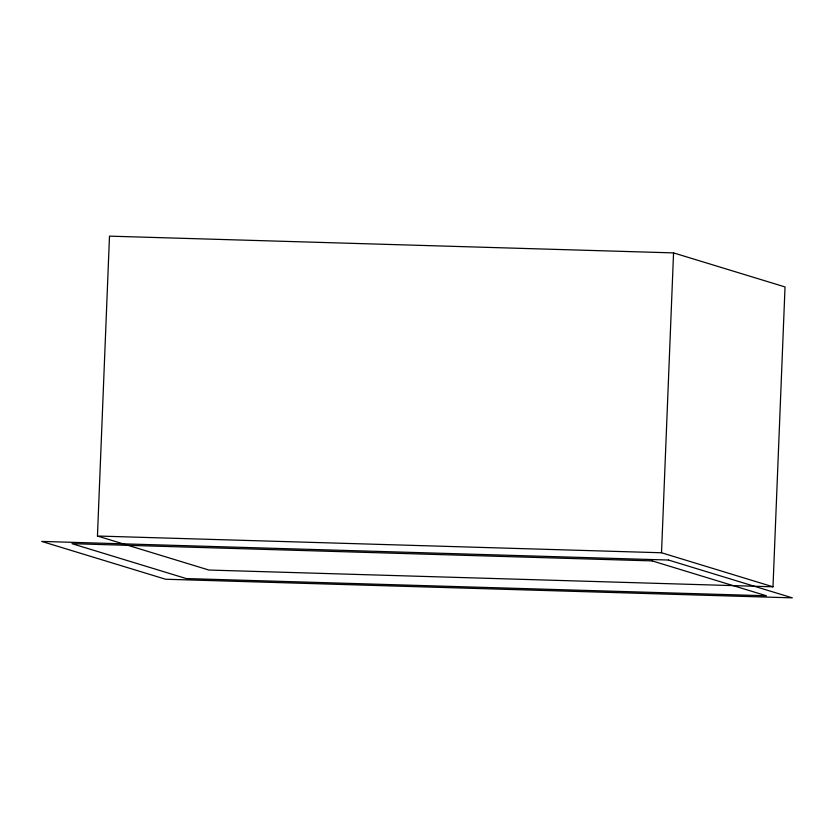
<?xml version="1.0" encoding="UTF-8"?>
<svg xmlns="http://www.w3.org/2000/svg" width="834" height="834" viewBox="0 0 834 834"><rect width="100%" height="100%" fill="white"/><g stroke="black" fill="none" stroke-linecap="round" stroke-linejoin="round"><path stroke-width="1.25" d="M97.453 536.022L109.494 236.147L673.559 252.9L785.034 286.938L772.993 586.802L208.938 570.049L97.453 536.022L661.518 552.765L772.993 586.802M661.518 552.765L673.559 252.9M668.43 560.031L41.7 541.422L165.57 579.234L792.3 597.853L668.43 560.031M652.157 560.896L71.985 543.674L186.243 578.556L766.415 595.778L652.157 560.896"/></g></svg>
